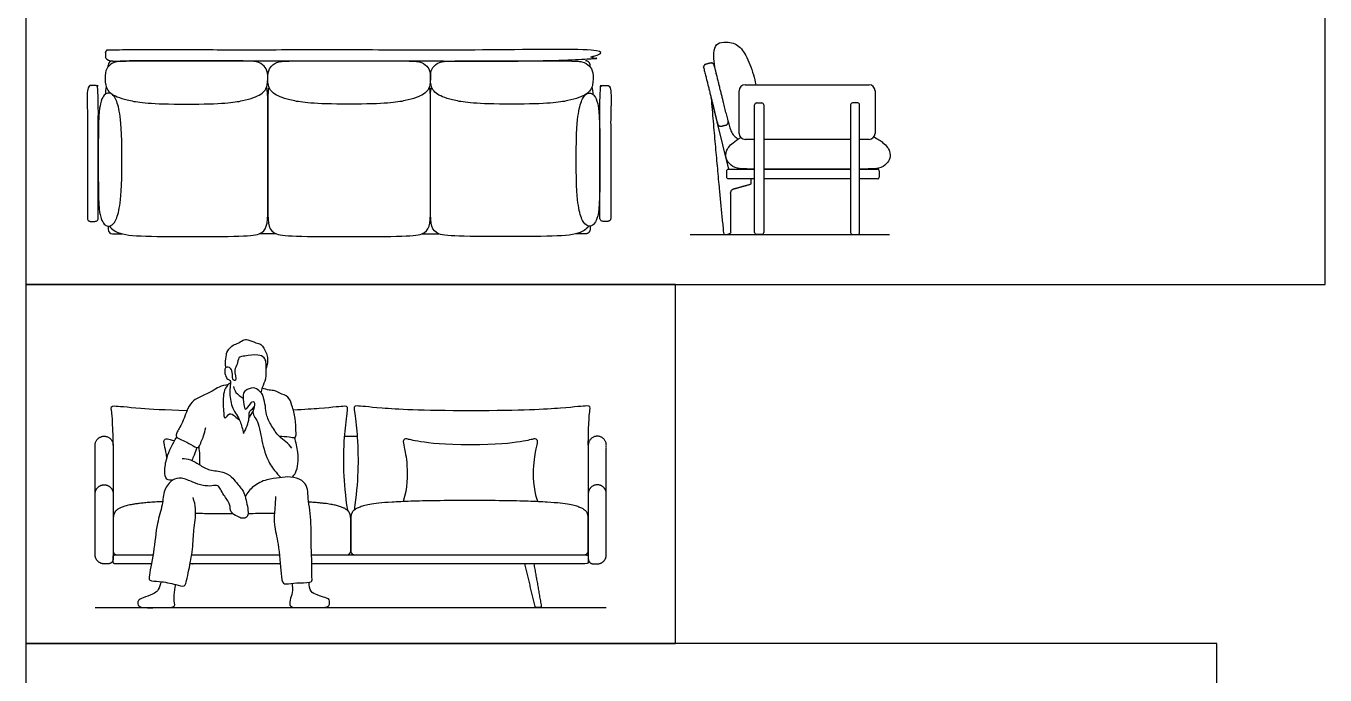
# Model space of a CAD drawing. Header units: metres. Extents: x 0 to 74.2, y -1.2 to 25.5.
# Drawn here: x 40.31 to 45.8, y 17.04 to 19.78 of the extents above; entities that cross this region are included whole.
import ezdxf

# ---------------------------------------------------------------- set-up
doc = ezdxf.new("R2010")
doc.units = ezdxf.units.M
doc.header["$MEASUREMENT"] = 0
for name, color, linetype, true_color in [('AG-DETAIL', 7, 'Continuous', 0x66ffff), ('AG-DIAGRAM', 7, 'Continuous', 0xfecc66), ('AG-FURNITURE', 7, 'Continuous', 0x66ccff), ('AG-PEOPLE', 7, 'Continuous', 0xfc6666), ('X-VPRT', 6, 'Continuous', 0xff00ff)]:
    doc.layers.add(name, color=color, linetype=linetype, true_color=true_color)

msp = doc.modelspace()

# ---------------------------------------------------------------- linework, layer by layer
at = {"layer": 'AG-DETAIL'}
msp.add_lwpolyline([(43.2804, 19.1749), (43.2049, 19.4777)], dxfattribs=at)
msp.add_open_spline([(43.205, 19.4772), (43.2333, 19.1438), (43.2583, 18.8989), (43.2707, 18.8989), (43.2878, 18.9035), (43.2878, 18.9898), (43.2878, 19.0761), (43.2878, 19.0867), (43.3001, 19.0913), (43.3332, 19.1005), (43.3663, 19.1097), (43.3747, 19.1121), (43.3749, 19.1148), (43.3749, 19.1243), (43.375, 19.1339)], degree=2, knots=[-1.709247, -1.709247, -1.709247, -0.102078, -0.102078, 0.003303, 0.003303, 0.56953, 0.56953, 0.647701, 0.647701, 0.873029, 0.873029, 0.910702, 0.910702, 0.973202, 0.973202, 0.973202], dxfattribs=at)
at = {"layer": 'AG-DIAGRAM'}
for points in [[(43.117, 18.8989), (43.959, 18.8989)], [(40.6036, 17.324), (42.7626, 17.324)]]:
    msp.add_lwpolyline(points, dxfattribs=at)
at = {"layer": 'AG-FURNITURE'}
for p, q in [((43.794, 19.3005), (43.4271, 19.3005)), ((43.4271, 19.1749), (43.794, 19.1749)), ((43.794, 19.1339), (43.4271, 19.1339))]:
    msp.add_line(p, q, dxfattribs=at)
for points in [[(41.3685, 18.9017), (41.3328, 18.9017), (41.297, 18.9017)], [(41.9842, 18.9017), (42.02, 18.9017), (42.0558, 18.9017)], [(41.6559, 18.047), (41.7104, 18.047)]]:
    msp.add_lwpolyline(points, dxfattribs=at)
for centre, radius, start, end in [((40.6771, 19.6129), 0.0191, 90, 180), ((43.3491, 19.5052), 0.0254, 90, 180), ((43.872, 19.5052), 0.0254, 360, 90), ((43.3968, 19.446), 0.00816, 90, 180), ((43.419, 19.446), 0.00816, 0, 90), ((43.8021, 19.446), 0.00816, 90, 180), ((43.8242, 19.446), 0.00816, 0, 90), ((43.3491, 19.3259), 0.0254, 180, 270), ((43.872, 19.3259), 0.0254, 270, 360), ((43.9085, 19.1681), 0.00681, 0, 90), ((43.9085, 19.1407), 0.00681, 270, 0), ((40.6771, 18.9208), 0.0191, 180, 270), ((43.3968, 18.9071), 0.00816, 180, 270), ((43.419, 18.9071), 0.00816, 270, 360), ((43.8021, 18.9071), 0.00816, 180, 270), ((43.8242, 18.9071), 0.00816, 270, 0)]:
    msp.add_arc(centre, radius, start, end, dxfattribs=at)
for points, degree, knots in [([(43.229, 19.5707), (43.2159, 19.6232), (43.2155, 19.6702), (43.225, 19.7031), (43.2535, 19.7141), (43.3152, 19.7082), (43.3517, 19.6602), (43.3804, 19.5912), (43.3911, 19.5453), (43.3938, 19.5306)], 3, [0, 0, 0, 0, 0.228672, 0.457344, 0.686017, 0.914689, 1.143361, 1.372033, 1.476063, 1.476063, 1.476063, 1.476063]), ([(40.9891, 19.4492), (40.8372, 19.4492), (40.7405, 19.4628), (40.6666, 19.4901), (40.6448, 19.5252), (40.6448, 19.5876), (40.6586, 19.6097), (40.689, 19.6319), (40.7282, 19.6319), (40.9891, 19.6319), (41.25, 19.6319), (41.2892, 19.6319), (41.3196, 19.6097), (41.3335, 19.5876), (41.3335, 19.5252), (41.3116, 19.4901), (41.2377, 19.4628), (41.141, 19.4492), (40.9891, 19.4492)], 3, [0, 0, 0, 0, 0.36839, 0.73678, 1.105171, 1.473561, 1.841951, 2.210341, 2.578731, 2.578731, 2.578731, 2.947122, 3.315512, 3.683902, 4.052292, 4.420682, 4.789072, 5.157463, 5.157463, 5.157463, 5.157463]), ([(41.6764, 19.4492), (41.8283, 19.4492), (41.925, 19.4628), (41.9989, 19.4901), (42.0207, 19.5252), (42.0207, 19.5876), (42.0069, 19.6097), (41.9765, 19.6319), (41.9373, 19.6319), (41.6764, 19.6319), (41.4155, 19.6319), (41.3763, 19.6319), (41.3459, 19.6097), (41.332, 19.5876), (41.332, 19.5252), (41.3539, 19.4901), (41.4278, 19.4628), (41.5245, 19.4492), (41.6764, 19.4492)], 3, [0, 0, 0, 0, 0.36839, 0.73678, 1.105171, 1.473561, 1.841951, 2.210341, 2.578731, 2.578731, 2.578731, 2.947122, 3.315512, 3.683902, 4.052292, 4.420682, 4.789072, 5.157463, 5.157463, 5.157463, 5.157463]), ([(42.3631, 19.4492), (42.515, 19.4492), (42.6117, 19.4628), (42.6856, 19.4901), (42.7075, 19.5252), (42.7075, 19.5876), (42.6936, 19.6097), (42.6632, 19.6319), (42.624, 19.6319), (42.3631, 19.6319), (42.1022, 19.6319), (42.063, 19.6319), (42.0326, 19.6097), (42.0188, 19.5876), (42.0188, 19.5252), (42.0407, 19.4901), (42.1145, 19.4628), (42.2112, 19.4492), (42.3631, 19.4492)], 3, [0, 0, 0, 0, 0.36839, 0.73678, 1.105171, 1.473561, 1.841951, 2.210341, 2.578731, 2.578731, 2.578731, 2.947122, 3.315512, 3.683902, 4.052292, 4.420682, 4.789072, 5.157463, 5.157463, 5.157463, 5.157463]), ([(40.7166, 19.2148), (40.7166, 19.0906), (40.7085, 19.0115), (40.6908, 18.951), (40.67, 18.9332), (40.6521, 18.9332), (40.639, 18.9445), (40.6259, 18.9693), (40.6168, 19.0172), (40.6168, 19.2148), (40.6168, 19.4034), (40.6259, 19.4602), (40.639, 19.4851), (40.6521, 19.4966), (40.67, 19.4966), (40.6908, 19.4785), (40.7085, 19.4181), (40.7166, 19.339), (40.7166, 19.2148)], 3, [0, 0, 0, 0, 0.36839, 0.73678, 1.105171, 1.473561, 1.841951, 2.210341, 2.578731, 2.578731, 2.578731, 2.947122, 3.315512, 3.683902, 4.052292, 4.420682, 4.789072, 5.157463, 5.157463, 5.157463, 5.157463]), ([(40.6645, 18.9342), (40.6695, 18.9269), (40.7059, 18.8904), (40.7976, 18.8904), (40.9891, 18.8904), (41.2314, 18.8904), (41.3328, 18.8904), (41.3328, 18.9903), (41.3328, 19.3239), (41.3328, 19.4527), (41.3328, 19.4996), (41.3279, 19.5227)], 3, [2.163264, 2.163264, 2.163264, 2.163264, 2.280682, 2.850852, 2.850852, 2.850852, 3.421023, 3.991193, 4.561364, 5.131534, 5.575893, 5.575893, 5.575893, 5.575893]), ([(41.3376, 19.5227), (41.3328, 19.4996), (41.3328, 19.4527), (41.3328, 19.3239), (41.3328, 18.9903), (41.3328, 18.8904), (41.4341, 18.8904), (41.6764, 18.8904)], 3, [-5.575893, -5.575893, -5.575893, -5.575893, -5.131534, -4.561364, -3.991193, -3.421023, -2.850852, -2.850852, -2.850852, -2.850852]), ([(41.6764, 18.8904), (41.9187, 18.8904), (42.02, 18.8904), (42.02, 18.9903), (42.02, 19.3239), (42.02, 19.4527), (42.02, 19.4996), (42.0152, 19.5227)], 3, [-2.850852, -2.850852, -2.850852, -2.850852, -2.280682, -1.710511, -1.140341, -0.57017, -0.125811, -0.125811, -0.125811, -0.125811]), ([(42.6877, 18.9342), (42.6828, 18.9269), (42.6464, 18.8904), (42.5546, 18.8904), (42.3631, 18.8904), (42.1209, 18.8904), (42.0195, 18.8904), (42.0195, 18.9903), (42.0195, 19.3239), (42.0195, 19.4527), (42.0195, 19.4996), (42.0243, 19.5227)], 3, [2.163264, 2.163264, 2.163264, 2.163264, 2.280682, 2.850852, 2.850852, 2.850852, 3.421023, 3.991193, 4.561364, 5.131534, 5.575893, 5.575893, 5.575893, 5.575893]), ([(42.6357, 19.2148), (42.6357, 19.0906), (42.6437, 19.0115), (42.6615, 18.951), (42.6822, 18.9332), (42.7002, 18.9332), (42.7132, 18.9445), (42.7264, 18.9693), (42.7354, 19.0172), (42.7354, 19.2148), (42.7354, 19.4034), (42.7264, 19.4602), (42.7132, 19.4851), (42.7002, 19.4966), (42.6822, 19.4966), (42.6615, 19.4785), (42.6437, 19.4181), (42.6357, 19.339), (42.6357, 19.2148)], 3, [0, 0, 0, 0, 0.36839, 0.73678, 1.105171, 1.473561, 1.841951, 2.210341, 2.578731, 2.578731, 2.578731, 2.947122, 3.315512, 3.683902, 4.052292, 4.420682, 4.789072, 5.157463, 5.157463, 5.157463, 5.157463]), ([(43.2773, 19.3769), (43.2836, 19.3517), (43.2865, 19.3423), (43.2975, 19.3175), (43.3063, 19.3096), (43.3198, 19.3018)], 3, [0, 0, 0, 0, 0.1364753, 0.1364753, 0.5874215, 0.5874215, 0.5874215, 0.5874215]), ([(43.2684, 19.2232), (43.2666, 19.2313), (43.2673, 19.2508), (43.2855, 19.2792), (43.3173, 19.3009), (43.3311, 19.308)], 3, [3.7198348, 3.7198348, 3.7198348, 3.7198348, 4.0522921, 4.4206823, 4.6125627, 4.6125627, 4.6125627, 4.6125627]), ([(43.8923, 19.3107), (43.9087, 19.3028), (43.9427, 19.2799), (43.962, 19.2496), (43.962, 19.2192), (43.9478, 19.1971), (43.9211, 19.178), (43.8926, 19.1755), (43.8324, 19.1751)], 3, [0.520526, 0.520526, 0.520526, 0.520526, 0.73678, 1.105171, 1.473561, 1.841951, 2.210341, 2.425455, 2.425455, 2.425455, 2.425455]), ([(43.3887, 19.1751), (43.3362, 19.1755), (43.3077, 19.178), (43.2809, 19.1971), (43.2714, 19.2118), (43.269, 19.2206)], 3, [2.7320128, 2.7320128, 2.7320128, 2.7320128, 2.9471215, 3.3155117, 3.6839019, 3.6839019, 3.6839019, 3.6839019]), ([(43.794, 19.175), (43.7516, 19.1749), (43.6928, 19.1749), (43.6105, 19.1749), (43.5283, 19.1749), (43.4695, 19.1749), (43.4271, 19.175)], 3, [2.464892, 2.464892, 2.464892, 2.464892, 2.5787313, 2.5787313, 2.5787313, 2.6925742, 2.6925742, 2.6925742, 2.6925742]), ([(40.6798, 18.0094), (40.6783, 18.1199), (40.6705, 18.1694), (40.6702, 18.1785), (40.7545, 18.1676), (40.8957, 18.1584), (40.9921, 18.1562)], 3, [-1.508414, -1.508414, -1.508414, -1.508414, -1.178016, -0.785344, -0.392672, -0.132633, -0.132633, -0.132633, -0.132633]), ([(41.4402, 18.1588), (41.4886, 18.1608), (41.5999, 18.1685), (41.6704, 18.1785), (41.6701, 18.1695), (41.6574, 18.0735), (41.6497, 17.9447), (41.6506, 17.8564), (41.6691, 17.7344)], 3, [0.21878, 0.21878, 0.21878, 0.21878, 0.392672, 0.785344, 1.178016, 1.497406, 1.497406, 2.523807, 2.523807, 2.523807, 2.523807]), ([(42.6864, 18.0094), (42.6879, 18.1199), (42.6957, 18.1694), (42.696, 18.1785), (42.6011, 18.1663), (42.4095, 18.1545), (41.974, 18.1545), (41.7824, 18.1663), (41.6958, 18.1785), (41.6961, 18.1695), (41.7088, 18.0735), (41.7166, 17.9447), (41.7156, 17.8564), (41.6972, 17.7344)], 3, [-1.508414, -1.508414, -1.508414, -1.508414, -1.178016, -0.785344, -0.392672, 0, 0, 0.392672, 0.785344, 1.178016, 1.497406, 1.497406, 2.523807, 2.523807, 2.523807, 2.523807]), ([(40.9065, 17.9548), (40.9038, 17.9757), (40.8957, 18.0094), (40.892, 18.0321), (40.9037, 18.0381), (40.923, 18.032), (40.9394, 18.0286)], 3, [-1.466606, -1.466606, -1.466606, -1.466606, -1.252189, -0.939142, -0.626095, -0.411798, -0.411798, -0.411798, -0.411798]), ([(42.1885, 18.0108), (42.0778, 18.0108), (41.9543, 18.0246), (41.9159, 18.0388), (41.9028, 18.0321), (41.9069, 18.0067), (41.9229, 17.9419), (41.9233, 17.828), (41.9041, 17.7711)], 3, [0, 0, 0, 0, 0.313047, 0.626095, 0.939142, 1.252189, 1.565237, 1.854738, 1.854738, 1.854738, 1.854738]), ([(42.473, 17.7707), (42.4537, 17.8278), (42.4541, 17.9419), (42.4701, 18.0067), (42.4742, 18.0321), (42.4612, 18.0388), (42.4227, 18.0246), (42.2992, 18.0108), (42.1885, 18.0108)], 3, [-1.855306, -1.855306, -1.855306, -1.855306, -1.565237, -1.252189, -0.939142, -0.626095, -0.313047, 0, 0, 0, 0]), ([(41.3854, 17.5081), (41.2338, 17.5081), (41.0354, 17.5081), (41.02, 17.5081), (41.0046, 17.5081)], 2, [3.0033699, 3.0033699, 3.0033699, 3.3840803, 3.3840803, 3.4852876, 3.4852876, 3.4852876]), ([(41.0112, 17.5462), (41.0233, 17.5462), (41.0354, 17.5462), (41.2314, 17.5462), (41.3817, 17.5462)], 2, [5.740896, 5.740896, 5.740896, 5.8204153, 5.8204153, 6.1964975, 6.1964975, 6.1964975]), ([(41.0112, 17.5462), (41.0602, 17.5462), (41.1162, 17.5462), (41.1815, 17.5462), (41.2604, 17.5462), (41.3257, 17.5462), (41.3817, 17.5462)], 3, [5.6432572, 5.6432572, 5.6432572, 5.6432572, 5.9234796, 5.9234796, 5.9234796, 6.2623388, 6.2623388, 6.2623388, 6.2623388])]:
    msp.add_open_spline(points, degree=degree, knots=knots, dxfattribs=at)
for points, weights, degree, knots in [([(40.6468, 19.6652), (40.6468, 19.6778), (40.6594, 19.6778), (40.7653, 19.6778), (42.6936, 19.6778), (42.7061, 19.6778), (42.7061, 19.6652), (42.7061, 19.6548), (42.7061, 19.6445), (42.7061, 19.6319), (42.6936, 19.6319), (40.7653, 19.6319), (40.6594, 19.6319), (40.6468, 19.6319), (40.6468, 19.6445), (40.6468, 19.6548), (40.6468, 19.6652)], [1, 0.707106781186, 1, 1, 1, 0.707106781187, 1, 1, 1, 0.707106781186, 1, 1, 1, 0.707106781186, 1, 1, 1], 2, [0, 0, 0, 0.064658, 0.064658, 0.726679, 0.726679, 0.791336, 0.791336, 0.859418, 0.859418, 0.924075, 0.924075, 1.586096, 1.586096, 1.650754, 1.650754, 1.718835, 1.718835, 1.718835]), ([(42.6942, 19.6061), (42.6942, 19.6095), (42.6942, 19.6129), (42.6942, 19.6319), (42.6752, 19.6319)], [1, 1, 1, 0.7071072023, 1], 2, [1.0820607, 1.0820607, 1.0820607, 1.104318, 1.104318, 1.2024927, 1.2024927, 1.2024927]), ([(43.2482, 19.3561), (43.236, 19.3531), (43.233, 19.3652), (43.2073, 19.468), (43.1738, 19.6023), (43.1708, 19.6145), (43.183, 19.6175), (43.193, 19.6201), (43.2031, 19.6226), (43.2153, 19.6256), (43.2183, 19.6134), (43.2518, 19.4791), (43.2774, 19.3763), (43.2805, 19.3641), (43.2683, 19.3611), (43.2582, 19.3586), (43.2482, 19.3561)], [1, 0.707106781186, 1, 1, 1, 0.707106781187, 1, 1, 1, 0.707106781186, 1, 1, 1, 0.707106781186, 1, 1, 1], 2, [0, 0, 0, 0.064658, 0.064658, 0.726679, 0.726679, 0.791336, 0.791336, 0.859418, 0.859418, 0.924075, 0.924075, 1.586096, 1.586096, 1.650754, 1.650754, 1.718835, 1.718835, 1.718835]), ([(40.5835, 18.9543), (40.571, 18.9543), (40.571, 18.9668), (40.571, 19.0728), (40.571, 19.5154), (40.571, 19.5279), (40.5835, 19.5279), (40.5939, 19.5279), (40.6043, 19.5279), (40.6168, 19.5279), (40.6168, 19.5154), (40.6168, 19.0728), (40.6168, 18.9668), (40.6168, 18.9543), (40.6043, 18.9543), (40.5939, 18.9543), (40.5835, 18.9543)], [1, 0.707106781186, 1, 1, 1, 0.707106781187, 1, 1, 1, 0.707106781186, 1, 1, 1, 0.707106781186, 1, 1, 1], 2, [0, 0, 0, 0.064658, 0.064658, 0.726679, 0.726679, 0.791336, 0.791336, 0.859418, 0.859418, 0.924075, 0.924075, 1.586096, 1.586096, 1.650754, 1.650754, 1.718835, 1.718835, 1.718835]), ([(42.7687, 18.9543), (42.7813, 18.9543), (42.7813, 18.9668), (42.7813, 19.0728), (42.7813, 19.5154), (42.7813, 19.5279), (42.7687, 19.5279), (42.7584, 19.5279), (42.748, 19.5279), (42.7354, 19.5279), (42.7354, 19.5154), (42.7354, 19.0728), (42.7354, 18.9668), (42.7354, 18.9543), (42.748, 18.9543), (42.7584, 18.9543), (42.7687, 18.9543)], [1, 0.707106781186, 1, 1, 1, 0.707106781187, 1, 1, 1, 0.707106781186, 1, 1, 1, 0.707106781186, 1, 1, 1], 2, [0, 0, 0, 0.064658, 0.064658, 0.726679, 0.726679, 0.791336, 0.791336, 0.859418, 0.859418, 0.924075, 0.924075, 1.586096, 1.586096, 1.650754, 1.650754, 1.718835, 1.718835, 1.718835]), ([(43.3887, 19.1339), (43.3506, 19.1339), (43.2779, 19.1339), (43.2711, 19.1339), (43.2711, 19.1407), (43.2711, 19.1544), (43.2711, 19.1681), (43.2711, 19.1749), (43.2779, 19.1749), (43.3506, 19.1749), (43.3887, 19.1749)], [1, 1, 1, 0.707106781187, 1, 1, 1, 0.707106781187, 1, 1, 1], 2, [2.1505971, 2.1505971, 2.1505971, 2.2754856, 2.2754856, 2.3105762, 2.3105762, 2.4004772, 2.4004772, 2.4355678, 2.4355678, 2.5604564, 2.5604564, 2.5604564]), ([(42.6942, 18.9339), (42.6942, 18.9273), (42.6942, 18.9208), (42.6942, 18.9017), (42.6752, 18.9017), (42.6551, 18.9017), (42.6351, 18.9017)], [1, 1, 1, 0.707106781187, 1, 1, 1], 2, [1.0614454, 1.0614454, 1.0614454, 1.104318, 1.104318, 1.2024927, 1.2024927, 1.3340524, 1.3340524, 1.3340524]), ([(40.6036, 17.8038), (40.6036, 17.8801), (40.6036, 18.0089), (40.6036, 18.047), (40.6417, 18.047), (40.6798, 18.047), (40.6798, 18.0089), (40.6798, 17.8859), (40.6798, 17.8038)], [1, 1, 1, 0.707106781187, 1, 0.707106781186, 1, 1, 1], 2, [0.361362, 0.361362, 0.361362, 1.180318, 1.180318, 1.376668, 1.376668, 1.573017, 1.573017, 2.439302, 2.439302, 2.439302]), ([(42.7626, 17.8038), (42.7626, 17.8801), (42.7626, 18.0089), (42.7626, 18.047), (42.7245, 18.047), (42.6864, 18.047), (42.6864, 18.0089), (42.6864, 17.8859), (42.6864, 17.8038)], [1, 1, 1, 0.707106781187, 1, 0.707106781186, 1, 1, 1], 2, [0.361362, 0.361362, 0.361362, 1.180318, 1.180318, 1.376668, 1.376668, 1.573017, 1.573017, 2.439302, 2.439302, 2.439302]), ([(40.6036, 17.8038), (40.6036, 17.8419), (40.6417, 17.8419), (40.6798, 17.8419), (40.6798, 17.8038)], [1, 0.707106781187, 1, 0.707106781186, 1], 2, [1.1403063, 1.1403063, 1.1403063, 1.3366558, 1.3366558, 1.5330054, 1.5330054, 1.5330054]), ([(42.7626, 17.8038), (42.7626, 17.8419), (42.7245, 17.8419), (42.6864, 17.8419), (42.6864, 17.8038)], [1, 0.707106781187, 1, 0.707106781186, 1], 2, [1.1403063, 1.1403063, 1.1403063, 1.3366558, 1.3366558, 1.5330054, 1.5330054, 1.5330054]), ([(40.8885, 17.7705), (40.788, 17.7658), (40.689, 17.7457), (40.6798, 17.7229), (40.6798, 17.6923), (40.6798, 17.6491), (40.6798, 17.6059), (40.6798, 17.5626), (40.6798, 17.553), (40.6866, 17.5462), (40.6962, 17.5462), (40.7434, 17.5462), (40.7905, 17.5462), (40.8483, 17.5462)], [1, 1, 1, 1, 1, 1, 1, 1, 0.804737854125, 0.804737854125, 1, 1, 1, 1], 3, [3.226666, 3.226666, 3.226666, 3.226666, 3.631174, 4.300608, 4.300608, 4.300608, 4.726131, 4.726131, 4.726131, 4.810566, 4.810566, 4.810566, 5.274775, 5.274775, 5.274775, 5.274775]), ([(41.5175, 17.5462), (41.574, 17.5462), (41.6203, 17.5462), (41.6667, 17.5462), (41.6763, 17.5462), (41.6831, 17.553), (41.6831, 17.5626), (41.6831, 17.6059), (41.6831, 17.6491), (41.6831, 17.6923), (41.6831, 17.7229), (41.6744, 17.7447), (41.583, 17.7641), (41.5056, 17.7688)], [1, 1, 1, 1, 0.804737854125, 0.804737854125, 1, 1, 1, 1, 1, 1, 1, 1], 3, [6.579825, 6.579825, 6.579825, 6.579825, 7.036393, 7.036393, 7.036393, 7.120828, 7.120828, 7.120828, 7.546351, 7.546351, 7.546351, 8.215785, 8.575501, 8.575501, 8.575501, 8.575501]), ([(42.1848, 17.5462), (41.9256, 17.5462), (41.8126, 17.5462), (41.6995, 17.5462), (41.6899, 17.5462), (41.6831, 17.553), (41.6831, 17.5626), (41.6831, 17.6059), (41.6831, 17.6491), (41.6831, 17.6923), (41.6831, 17.7229), (41.6945, 17.7513), (41.8457, 17.7755), (42.1848, 17.7755), (42.5239, 17.7755), (42.675, 17.7513), (42.6864, 17.7229), (42.6864, 17.6923), (42.6864, 17.6491), (42.6864, 17.6059), (42.6864, 17.5626), (42.6864, 17.553), (42.6796, 17.5462), (42.67, 17.5462), (42.557, 17.5462), (42.4439, 17.5462), (42.1848, 17.5462)], [1, 1, 1, 1, 0.804737854125, 0.804737854125, 1, 1, 1, 1, 1, 1, 1, 1, 1, 1, 1, 1, 1, 1, 1, 0.804737854125, 0.804737854125, 1, 1, 1, 1], 3, [0, 0, 0, 0, 1.112913, 1.112913, 1.112913, 1.197349, 1.197349, 1.197349, 1.622871, 1.622871, 1.622871, 2.292306, 2.96174, 2.96174, 2.96174, 3.631174, 4.300608, 4.300608, 4.300608, 4.726131, 4.726131, 4.726131, 4.810566, 4.810566, 4.810566, 5.92348, 5.92348, 5.92348, 5.92348]), ([(40.8414, 17.5081), (40.7645, 17.5081), (40.6876, 17.5081), (40.6798, 17.5081), (40.6798, 17.516), (40.6798, 17.5272), (40.6798, 17.5384), (40.6798, 17.5462), (40.6876, 17.5462), (40.768, 17.5462), (40.8483, 17.5462)], [1, 1, 1, 0.707106781186, 1, 1, 1, 0.707106781187, 1, 1, 1], 2, [4.020788, 4.020788, 4.020788, 4.52512, 4.52512, 4.565375, 4.565375, 4.639121, 4.639121, 4.679376, 4.679376, 5.206483, 5.206483, 5.206483]), ([(41.6831, 17.5462), (41.8928, 17.5462), (42.3308, 17.5462), (42.5047, 17.5462), (42.6786, 17.5462), (42.6864, 17.5462), (42.6864, 17.5384), (42.6864, 17.5272), (42.6864, 17.516), (42.6864, 17.5081), (42.6786, 17.5081), (42.5047, 17.5081), (42.3308, 17.5081), (41.8928, 17.5081), (41.6831, 17.5081)], [1, 1, 1, 1, 1, 0.707106781187, 1, 1, 1, 0.707106781186, 1, 1, 1, 1, 1], 2, [-1.573816, -1.573816, -1.573816, -0.733296, -0.733296, 0.407744, 0.407744, 0.447999, 0.447999, 0.521745, 0.521745, 0.562, 0.562, 1.703039, 1.703039, 2.54356, 2.54356, 2.54356]), ([(42.4879, 17.3301), (42.4883, 17.3277), (42.4868, 17.3259), (42.4852, 17.324), (42.4828, 17.324)], [1, 0.906308079267, 1, 0.906308079267, 1], 2, [0, 0, 0, 0.01484813, 0.01484813, 0.02969626, 0.02969626, 0.02969626])]:
    msp.add_rational_spline(points, weights, degree=degree, knots=knots, dxfattribs=at)
for points, degree in [([(40.658, 19.6061), (40.658, 19.6095), (40.658, 19.6129)], 2), ([(40.6503, 19.5227), (40.648, 19.5118), (40.6468, 19.5015), (40.6462, 19.4908)], 3), ([(42.7019, 19.5227), (42.7042, 19.5118), (42.7054, 19.5015), (42.706, 19.4908)], 3), ([(43.3237, 19.3259), (43.3237, 19.4156), (43.3237, 19.5052)], 2), ([(43.3491, 19.5306), (43.6105, 19.5306), (43.872, 19.5306)], 2), ([(43.8974, 19.5052), (43.8974, 19.4156), (43.8974, 19.3259)], 2), ([(43.3887, 18.9071), (43.3887, 19.1765), (43.3887, 19.446)], 2), ([(43.3968, 19.4542), (43.4079, 19.4542), (43.419, 19.4542)], 2), ([(43.4271, 19.446), (43.4271, 19.1765), (43.4271, 18.9071)], 2), ([(43.794, 19.446), (43.794, 19.1765), (43.794, 18.9071)], 2), ([(43.8242, 19.4542), (43.8132, 19.4542), (43.8021, 19.4542)], 2), ([(43.8324, 18.9071), (43.8324, 19.1765), (43.8324, 19.446)], 2), ([(43.3887, 19.3005), (43.3689, 19.3005), (43.3491, 19.3005)], 2), ([(43.872, 19.3005), (43.8522, 19.3005), (43.8324, 19.3005)], 2), ([(43.8324, 19.1749), (43.8705, 19.1749), (43.9085, 19.1749)], 2), ([(43.9153, 19.1681), (43.9153, 19.1544), (43.9153, 19.1407)], 2), ([(43.9085, 19.1339), (43.8705, 19.1339), (43.8324, 19.1339)], 2), ([(40.658, 18.9339), (40.658, 18.9273), (40.658, 18.9208)], 2), ([(40.6771, 18.9017), (40.6971, 18.9017), (40.7171, 18.9017)], 2), ([(43.419, 18.8989), (43.4079, 18.8989), (43.3968, 18.8989)], 2), ([(43.8021, 18.8989), (43.8132, 18.8989), (43.8242, 18.8989)], 2), ([(40.6036, 17.5462), (40.6036, 17.675), (40.6036, 17.8038)], 2), ([(40.6798, 17.8038), (40.6798, 17.6808), (40.6798, 17.5295)], 2), ([(42.6864, 17.8038), (42.6864, 17.6808), (42.6864, 17.5295)], 2), ([(42.7626, 17.5462), (42.7626, 17.675), (42.7626, 17.8038)], 2), ([(40.6585, 17.5081), (40.6501, 17.5081), (40.6417, 17.5081)], 2), ([(41.5175, 17.5462), (41.613, 17.5462), (41.6831, 17.5462)], 2), ([(41.6831, 17.5081), (41.6136, 17.5081), (41.5189, 17.5081)], 2), ([(42.4615, 17.328), (42.4403, 17.4181), (42.4191, 17.5081)], 2), ([(42.4565, 17.5081), (42.4722, 17.4191), (42.4879, 17.3301)], 2), ([(42.7078, 17.5081), (42.7162, 17.5081), (42.7245, 17.5081)], 2), ([(40.8834, 17.324), (40.8916, 17.324), (40.8997, 17.324)], 2), ([(42.4828, 17.324), (42.4747, 17.324), (42.4665, 17.324)], 2)]:
    msp.add_open_spline(points, degree=degree, dxfattribs=at)
for points, weights in [([(40.6417, 17.5081), (40.6036, 17.5081), (40.6036, 17.5462)], [1, 0.707106781187, 1]), ([(40.6798, 17.5295), (40.6798, 17.5081), (40.6585, 17.5081)], [1, 0.707106781186, 1]), ([(42.6864, 17.5295), (42.6864, 17.5081), (42.7078, 17.5081)], [1, 0.707106781186, 1]), ([(42.7245, 17.5081), (42.7626, 17.5081), (42.7626, 17.5462)], [1, 0.707106781187, 1]), ([(40.8823, 17.3241), (40.8829, 17.324), (40.8834, 17.324)], [0.964865529725, 0.976577019817, 1]), ([(40.8997, 17.324), (40.9006, 17.324), (40.9014, 17.3243)], [1, 0.945983231909, 0.918974847864]), ([(42.4665, 17.324), (42.4624, 17.324), (42.4615, 17.328)], [1, 0.783932927637, 1])]:
    msp.add_rational_spline(points, weights, degree=2, dxfattribs=at)
at = {"layer": 'AG-PEOPLE'}
msp.add_line((41.2532, 18.123), (41.2703, 18.1501), dxfattribs=at)
for points, knots in [([(41.1567, 18.3374), (41.1553, 18.343), (41.1518, 18.3534), (41.1592, 18.3909), (41.158, 18.4007), (41.1804, 18.4315), (41.2035, 18.4362), (41.2281, 18.4538), (41.2488, 18.4569), (41.2827, 18.4398), (41.3056, 18.4385), (41.3267, 18.401), (41.3328, 18.3806), (41.3312, 18.3472), (41.3259, 18.3323)], [0, 0, 0, 0, 0.23884, 0.581521, 0.771546, 1.104386, 1.389657, 1.694944, 1.952787, 2.296992, 2.568636, 2.923557, 3.200238, 3.595173, 3.595173, 3.595173, 3.595173]), ([(41.3047, 18.2297), (41.3072, 18.2372), (41.3104, 18.2584), (41.3285, 18.2891), (41.3251, 18.3341), (41.3265, 18.3593), (41.3188, 18.3809), (41.2896, 18.3941), (41.2381, 18.3849), (41.2061, 18.3835), (41.2072, 18.3478), (41.1855, 18.3301), (41.2046, 18.278), (41.1838, 18.2839), (41.1847, 18.2958), (41.1836, 18.3238), (41.1726, 18.3384), (41.1477, 18.3405), (41.1521, 18.3027), (41.1616, 18.2875), (41.177, 18.2838), (41.1742, 18.2585), (41.1691, 18.2275), (41.1818, 18.1639), (41.2014, 18.1393), (41.2169, 18.1087), (41.2269, 18.0761), (41.2298, 18.059)], [1.45703, 1.45703, 1.45703, 1.45703, 1.69665, 2.055049, 2.434843, 2.72346, 2.979297, 3.287585, 3.708455, 4.003458, 4.306144, 4.606337, 4.978406, 5.156237, 5.345636, 5.647555, 5.887446, 6.118842, 6.439015, 6.684642, 6.883772, 7.144599, 7.479161, 7.933282, 8.253989, 8.583356, 8.995928, 8.995928, 8.995928, 8.995928]), ([(41.1754, 18.2733), (41.1667, 18.2669), (41.1508, 18.25), (41.1432, 18.2135), (41.1449, 18.1611), (41.149, 18.1085), (41.1704, 18.1507), (41.1938, 18.1312), (41.2077, 18.1213), (41.2134, 18.1141)], [0, 0, 0, 0, 0.325235, 0.667388, 1.110119, 1.435375, 1.724788, 2.000547, 2.301715, 2.301715, 2.301715, 2.301715]), ([(41.1645, 18.2637), (41.152, 18.2625), (41.1261, 18.2567), (41.0981, 18.2361), (41.0514, 18.2144), (41.0175, 18.1989), (40.9924, 18.1647), (40.9725, 18.098), (40.9446, 18.0595), (40.9458, 18.0407), (40.9703, 18.0316), (40.9985, 18.0184), (41.0307, 17.9968), (41.0435, 18.0007), (41.0519, 18.0261), (41.0627, 18.0478), (41.0686, 18.0717), (41.0705, 18.0836)], [0, 0, 0, 0, 0.351965, 0.692052, 1.101999, 1.447892, 1.810845, 2.296252, 2.686472, 2.899765, 3.173765, 3.510861, 3.858287, 4.038862, 4.322364, 4.614184, 4.959064, 4.959064, 4.959064, 4.959064]), ([(41.1882, 18.2563), (41.1901, 18.2478), (41.1954, 18.2311), (41.2163, 18.2139), (41.229, 18.2081)], [0, 0, 0, 0, 0.2932205, 0.6311821, 0.6311821, 0.6311821, 0.6311821]), ([(41.4349, 17.9969), (41.4268, 18.0061), (41.4099, 18.0247), (41.3791, 18.0451), (41.348, 18.0906), (41.3242, 18.1372), (41.3245, 18.1718), (41.3144, 18.211), (41.3111, 18.223), (41.2949, 18.2409), (41.2733, 18.2565), (41.2355, 18.2413), (41.227, 18.2219), (41.2307, 18.1839), (41.2367, 18.1506), (41.2596, 18.1843), (41.268, 18.1958), (41.2836, 18.1871), (41.2643, 18.1485), (41.2787, 18.1263), (41.2951, 18.0988), (41.3034, 18.0504), (41.3236, 17.955), (41.36, 17.9035), (41.3785, 17.8817), (41.3881, 17.872)], [0, 0, 0, 0, 0.346946, 0.692786, 1.118517, 1.529007, 1.871767, 2.226819, 2.429256, 2.701561, 2.990908, 3.333284, 3.587109, 3.953182, 4.213239, 4.525864, 4.739882, 4.921621, 5.272102, 5.559205, 5.872208, 6.275195, 6.842812, 7.297148, 7.663221, 7.663221, 7.663221, 7.663221]), ([(41.3811, 18.0473), (41.3951, 18.0464), (41.4214, 18.0457), (41.4456, 18.0386), (41.4537, 18.0485), (41.4509, 18.0715), (41.4516, 18.1228), (41.4351, 18.175), (41.4231, 18.2155), (41.3834, 18.227), (41.3628, 18.2408), (41.3382, 18.2405), (41.3192, 18.2463), (41.3098, 18.2495)], [0, 0, 0, 0, 0.371596, 0.644274, 0.815729, 1.080564, 1.493832, 1.924883, 2.282486, 2.634646, 2.917747, 3.194799, 3.50811, 3.50811, 3.50811, 3.50811]), ([(41.2298, 18.059), (41.2415, 18.0781), (41.2576, 18.1195), (41.2503, 18.1509), (41.2637, 18.158), (41.2753, 18.1714)], [0, 0, 0, 0, 0.501488, 0.820365, 1.10858, 1.10858, 1.10858, 1.10858]), ([(40.9337, 17.8631), (40.9246, 17.8613), (40.8998, 17.8604), (40.896, 17.903), (40.9041, 17.9593), (40.9303, 18.0169), (40.9487, 18.0426)], [0, 0, 0, 0, 0.301627, 0.635174, 1.074561, 1.632494, 1.632494, 1.632494, 1.632494]), ([(41.0322, 17.9994), (41.0293, 17.9885), (41.022, 17.967), (41.0153, 17.9523), (41.0117, 17.9451)], [0, 0, 0, 0, 0.3337775, 0.6151728, 0.6151728, 0.6151728, 0.6151728]), ([(41.0412, 18.0019), (41.0427, 17.9909), (41.0449, 17.9688), (41.0451, 17.9406), (41.0444, 17.9265)], [0, 0, 0, 0, 0.3301839, 0.7024944, 0.7024944, 0.7024944, 0.7024944]), ([(41.4353, 17.8741), (41.4409, 17.8796), (41.452, 17.8919), (41.4626, 17.9329), (41.4606, 17.9796), (41.4523, 18.0214), (41.4456, 18.0415)], [0, 0, 0, 0, 0.277582, 0.640074, 1.036342, 1.493854, 1.493854, 1.493854, 1.493854]), ([(40.9706, 17.9536), (40.9824, 17.9533), (41.0071, 17.9501), (41.0432, 17.927), (41.0872, 17.9005), (41.1433, 17.9001), (41.181, 17.8758), (41.1994, 17.8516), (41.2318, 17.8143), (41.2386, 17.7876), (41.2543, 17.7196), (41.2442, 17.704), (41.2232, 17.6976), (41.2037, 17.7091), (41.1725, 17.7251), (41.1763, 17.7603), (41.1468, 17.7976), (41.1339, 17.8219), (41.1229, 17.8428), (41.0947, 17.8354), (41.0581, 17.8378), (41.0157, 17.8515), (40.9691, 17.8752), (40.9269, 17.865), (40.8914, 17.8203), (40.8898, 17.7542), (40.8616, 17.6765), (40.8542, 17.5608), (40.8297, 17.4564), (40.8331, 17.4342), (40.8781, 17.4355), (40.9407, 17.4227), (40.9827, 17.4079), (40.9911, 17.4409), (41.0001, 17.4849), (41.0169, 17.5696), (41.0194, 17.6496), (41.0262, 17.6912), (41.0302, 17.741), (41.0227, 17.7724), (41.0173, 17.7876)], [0, 0, 0, 0, 0.341759, 0.7137, 1.122761, 1.548721, 1.918825, 2.240788, 2.628935, 2.94986, 3.417109, 3.646429, 3.893879, 4.166854, 4.486431, 4.807545, 5.197266, 5.505582, 5.755667, 6.042487, 6.390417, 6.776454, 7.184759, 7.543152, 7.956144, 8.414381, 8.930176, 9.567971, 10.152911, 10.371751, 10.727953, 11.20936, 11.552587, 11.837679, 12.226619, 12.765357, 13.279102, 13.649894, 14.047335, 14.446146, 14.446146, 14.446146, 14.446146]), ([(41.3653, 17.793), (41.365, 17.7774), (41.3635, 17.7458), (41.3601, 17.7223), (41.359, 17.6687), (41.3792, 17.5916), (41.388, 17.4728), (41.3937, 17.4205), (41.4226, 17.425), (41.4661, 17.4294), (41.5235, 17.4274), (41.5177, 17.4523), (41.5206, 17.4927), (41.5148, 17.5802), (41.5185, 17.6891), (41.501, 17.7911), (41.5022, 17.8303), (41.4786, 17.8647), (41.4279, 17.8784), (41.3824, 17.8704), (41.3275, 17.8667), (41.27, 17.8379), (41.2465, 17.8084), (41.2372, 17.7925)], [0, 0, 0, 0, 0.391263, 0.672892, 1.073443, 1.598899, 2.23788, 2.609775, 2.870281, 3.272972, 3.671758, 3.901997, 4.263027, 4.79771, 5.414008, 5.991068, 6.341063, 6.688652, 7.092278, 7.482236, 7.905146, 8.358072, 8.783675, 8.783675, 8.783675, 8.783675]), ([(41.028, 17.722), (41.0551, 17.7214), (41.0878, 17.7206), (41.1572, 17.7208), (41.1845, 17.7209)], [0, 0, 0, 0, 0.5166942, 0.8384412, 0.8384412, 0.8384412, 0.8384412]), ([(41.2498, 17.7212), (41.2646, 17.7213), (41.3136, 17.7217), (41.3372, 17.722), (41.3607, 17.7223)], [1.0992181, 1.0992181, 1.0992181, 1.0992181, 1.2866381, 1.7681701, 1.7681701, 1.7681701, 1.7681701]), ([(40.8817, 17.4328), (40.8803, 17.4206), (40.8723, 17.3979), (40.8556, 17.3837), (40.8113, 17.3659), (40.789, 17.3598), (40.7831, 17.3443), (40.7847, 17.3307), (40.8041, 17.3202), (40.8939, 17.3256), (40.9476, 17.3219), (40.9335, 17.3577), (40.9398, 17.4015), (40.9427, 17.4173), (40.9433, 17.4206)], [0.016741, 0.016741, 0.016741, 0.016741, 0.354241, 0.605015, 0.947774, 1.306555, 1.521824, 1.705954, 2.023207, 2.53376, 2.931985, 3.283378, 3.588495, 3.678508, 3.678508, 3.678508, 3.678508]), ([(41.4354, 17.4261), (41.437, 17.4131), (41.4381, 17.3859), (41.426, 17.3564), (41.4225, 17.322), (41.4756, 17.3245), (41.5465, 17.3234), (41.5955, 17.3235), (41.5949, 17.3601), (41.5746, 17.3651), (41.5418, 17.3769), (41.5107, 17.3877), (41.5062, 17.4174), (41.5081, 17.4302)], [0, 0, 0, 0, 0.35951, 0.692918, 1.007266, 1.364803, 1.871507, 2.237062, 2.520405, 2.764662, 3.106457, 3.4235, 3.779071, 3.779071, 3.779071, 3.779071])]:
    msp.add_open_spline(points, degree=3, knots=knots, dxfattribs=at)
at = {"layer": 'X-VPRT'}
for points in [[(40.3115, 20.8218), (40.3115, 18.6882), (45.7979, 18.6882), (45.7979, 20.8218)], [(40.3115, 18.6882), (40.3115, 17.1716), (43.0547, 17.1716), (43.0547, 18.6882)], [(40.3115, 14.7078), (45.3407, 14.7078), (45.3407, 17.1716), (40.3115, 17.1716)]]:
    msp.add_lwpolyline(points, close=True, dxfattribs=at)

doc.saveas('drawing.dxf')
